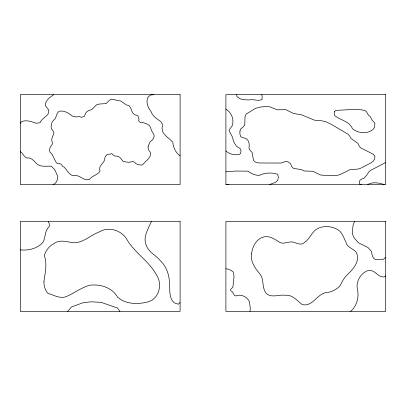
<?xml version="1.0" encoding="UTF-8"?>
<svg xmlns="http://www.w3.org/2000/svg" width="406" height="406" viewBox="0 0 406 406"><rect width="100%" height="100%" fill="white"/><g stroke="black" fill="none" stroke-linecap="round" stroke-linejoin="round"><path stroke-width="0.61" d="M249.959 311.377L250.314 308.692L249.421 301.48C246.701 296.654 241.017 293.726 235.668 295.959L234.597 295.553L232.232 291.686L231.07 291.077L230.557 289.93L230.841 289.184L232.937 287.047L234.034 276.298L233.338 272.071L230.933 270.325L228.258 269.158L225.898 268.736M354.57 221.488L353.037 225.371L352.235 233.546L354.205 237.997L358.366 242.742L367.927 247.487L371.211 251.136L372.454 256.1L373.748 258.424L375.611 259.586L379.996 259.662L383.523 259.16L385.7 257.414M151.326 221.488C148.327 229.045 142.623 236.926 146.231 245.325C148.672 252.258 155.874 255.181 160.248 260.622C166.597 266.458 169.226 274.969 169.556 283.388C170.023 289.98 168.713 298.116 174.362 302.876L178.361 304.216L180.102 302.414M20.3 123.175L21.716 121.546C26.598 119.704 31.531 121.567 36.134 123.272L40.011 122.744C41.711 118.765 45.609 117.202 48.106 114.076L48.827 110.148L45.279 105.55C45.061 100.434 50.045 97.191 53.805 94.623M67.629 311.377L71.517 306.946L83.413 302.622L91.345 301.81L101.074 302.353L117.567 308.027L119.907 311.377M350.601 311.377C356.894 306.195 359.295 296.913 357.376 289.158C355.717 281.734 360.533 273.578 367.435 270.721C375.053 268.62 377.844 278.13 384.436 276.851L385.7 275.847M385.7 162.486L370.566 170.413L368.952 171.779L366.633 175.311L363.812 178.442L361.751 179.016L360.112 180.061L359.295 182.035L359.543 184.06L361.345 184.512M53.12 184.512C56.48 183.507 57.632 179.843 57.835 176.686L54.81 169.744L51.323 166.216C46.37 165.851 41.072 167.394 36.814 163.872C34.053 160.994 31.186 157.107 26.588 157.929C23.741 156.67 23.02 153.179 20.3 151.687M367.75 184.512C372.86 181.589 378.93 182.923 384.233 184.512M269.741 184.512L275.583 182.304L277.75 180.264L278.404 177.234L277.674 174.27C271.609 172.362 265.098 172.596 259.327 175.372C254.993 175.493 251.304 173.545 247.848 171.154L235.287 171.063L225.898 171.819M153.991 94.623L150.403 95.06L147.703 97.562C145.932 102.439 147.733 107.316 150.865 111.163C152.367 116.086 156.909 118.872 160.918 121.607L162.507 124.586L162.06 128.25L162.623 131.742C165.08 136.162 169.601 138.573 172.839 142.273C173.225 147.515 175.661 152.834 180.102 155.813M20.3 249.893C28.521 250.705 37.037 248.7 42.858 242.514C45.873 237.429 44.371 230.628 49.253 226.558L49.385 224.087L48.278 221.488M225.898 184.38L228.913 184.512M225.898 150.971C229.405 154.361 234.186 155.062 238.855 154.661L240.641 153.427L241.012 150.692L239.971 148.302C236.246 147.155 234.419 143.445 233.161 140.05C232.78 136.213 230.095 133.604 229.02 130.128L232.247 125.723C234.358 119.415 231.532 112.477 225.898 109.077M261.647 94.623L262.129 95.674L262.048 99.546C257.866 101.546 253.278 98.754 248.908 99.967C244.605 99.734 239.682 99.957 236.799 96.141L236.799 94.623M239.936 131.174L239.905 133.99L240.667 136.69L242.976 137.761L245.731 138.324C249.284 140.253 249.599 144.516 248.949 148.073L250.096 150.438L252.085 152.428L253.557 160.563L255.755 162.283L258.5 162.907L261.307 162.999L281.028 163.039L286.184 161.263L288.671 162.167L290.742 164.075L291.736 166.699L293.68 168.52L299.197 169.231L301.937 169.865L304.515 170.987L312.914 171.281L320.451 174.976L323.252 175.275L337.31 175.346L340.02 174.575L350.114 169.612L358.462 169.033L361.066 168.059L371.048 162.831L373.322 161.187L374.728 158.974L374.875 156.188L373.281 154.219L360.701 147.891L359.082 145.845L357.904 143.359L351.033 138.512L349.693 136.04L347.764 134.031L330.783 124.028L325.678 121.648L320.202 120.511L314.574 120.212L301.643 114.873L293.32 113.426L285.824 109.645L277.379 109.828L269.604 106.803L266.823 106.575L261.241 106.9L255.77 108.24L246.178 114.061L245.051 116.481L244.742 124.86L243.067 127.108L240.809 128.788L239.936 131.174M43.955 281.241C43.589 285.469 45.157 289.757 47.558 293.193C53.511 294.979 59.956 299.039 66.208 296.639C74.151 293.244 81.164 287.656 89.487 285.261C100.15 283.87 111.99 287.382 117.618 297.167C125.748 304.53 138.314 304.52 148.373 301.805C159.396 298.39 162.578 283.967 156.513 274.943C149.23 261.428 135.315 253.242 127.382 240.291C122.287 230.542 109.199 226.056 99.541 231.806C89.726 235.348 80.987 245.361 69.766 242.154C64.498 241.225 58.809 239.946 54.14 243.417C49.395 245.914 45.721 250.38 44.376 255.582C47.324 264.052 45.147 272.705 43.955 281.241M148.099 146.388L148.078 147.754L148.789 150.357L150.433 152.483C151.514 158.107 145.343 160.786 142.668 164.77L141.415 165.069L138.69 164.785L136.142 163.765L134.112 161.923L132.782 161.568L128.753 162.334L123.302 161.537L119.775 157.274L117.319 156.193L114.599 156.005L113.416 155.32L112.614 154.189L111.406 153.681L110.097 154.143L107.392 154.305L105.474 156.259L104.9 157.462C105.606 162.796 97.739 165.171 100.033 170.941C97.947 175.296 92.187 175.356 89.487 179.356C83.458 181.665 79.901 174.169 74.065 175.752C69.142 175.514 67.218 170.018 64.067 167.049L62.834 166.602L61.306 164.369L60.118 163.785L57.424 163.527L56.297 162.75L51.963 154.178L50.1 152.148L49.598 150.895L49.552 149.51L50.364 146.891L52.034 144.719L52.42 143.399L51.658 139.37L53.896 132.924C53.658 130.549 50.867 129.428 51.1 126.865C51.405 124.662 51.648 122.104 53.323 120.501C56.83 118.425 55.825 113.594 58.997 111.34C63.356 109.904 69.233 113.213 72.187 116.086L76.196 116.989L78.901 116.502L81.53 117.248L84.169 116.512L85.874 112.904L86.762 111.833L89.061 110.381L91.705 109.635L96.582 104.784L99.247 104.043L106.169 103.576L108.996 100.576L111.381 99.186L114.132 99.389L116.649 100.465L120.729 100.977L126.266 104.885L128.925 105.59C131.727 108.087 131.265 112.706 134.64 114.771L137.279 115.37L138.147 116.415L139.035 119.044L138.71 120.374L139.091 121.612L141.511 122.866L142.851 122.505C145.658 123.465 149.464 124.5 150.606 127.565C150.986 129.387 151.732 131.082 152.697 132.666C155.802 135.386 153.478 140.06 150.266 141.491L148.099 146.388M334.442 111.625L334.224 113.71L334.651 115.527C340.573 120.546 349.378 120.942 352.57 128.875C358.518 133.569 367.963 134.386 373.652 128.809L374.581 127.114L374.911 123.099L371.982 120.11L370.313 116.492L368.552 115.35L366.517 111.751L365.055 110.589L360.949 109.727L350.474 109.574L335.828 110.417L334.442 111.625M251.578 253.836C250.309 261.672 255.115 268.483 260.023 274.045C264.311 279.607 261.682 287.494 265.976 293.015C270.975 298.562 278.846 294.259 285.134 295.284C292.614 294.472 296.923 300.613 302.181 304.586C312.65 307.144 316.761 294.157 325.993 292.604C331.032 292.411 335.767 289.762 339.492 286.494C341.75 282.946 343.253 278.922 346.186 275.831C352.408 269.975 360.843 261.53 356.229 252.283C353.154 248.36 346.886 247.523 345.836 241.961C343.973 238.281 342.654 234.074 339.781 231.08C332.768 225.477 321.024 224.65 314.244 231.029C310.808 234.704 308.753 239.555 304.505 242.519C301.049 245.914 296.527 242.945 292.726 241.966C287.813 241.245 282.535 245.427 278.262 241.377C274.745 239.175 271 236.835 266.747 236.571C257.597 236.693 252.38 245.666 251.578 253.836M180.102 94.623L20.3 94.623L20.3 184.512L180.102 184.512L180.102 94.623M385.7 94.623L225.898 94.623L225.898 184.512L385.7 184.512L385.7 94.623M180.102 221.488L20.3 221.488L20.3 311.377L180.102 311.377L180.102 221.488M385.7 221.488L225.898 221.488L225.898 311.377L385.7 311.377L385.7 221.488"/></g></svg>
